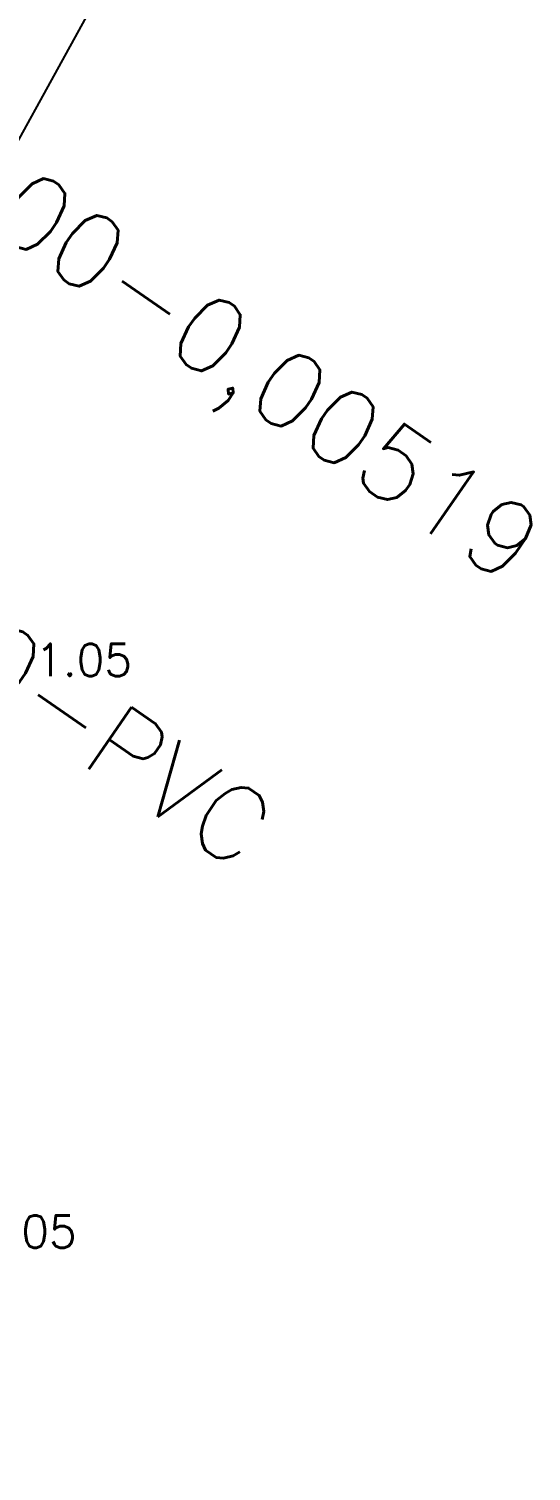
# Model space of a CAD drawing. Header units: metres. Extents: x 571679 to 576048, y 7793723 to 7796430.
# Drawn here: x 576001.4 to 576048.1, y 7793907.4 to 7794041.4 of the extents above; entities that cross this region are included whole.
import ezdxf
from ezdxf.enums import TextEntityAlignment as Align

# ---------------------------------------------------------------- set-up
doc = ezdxf.new("R2010")
doc.units = ezdxf.units.M
for name, color, linetype in [('ESG-PROF', 2, 'Continuous'), ('FRFORMTT3--', 3, 'Continuous'), ('TPCDSRUASFALTO', 2, 'Continuous')]:
    doc.layers.add(name, color=color, linetype=linetype)
doc.styles.add('r80', font='romans.shx', dxfattribs={"height": 1})
doc.styles.add('ROMANS', font='romans.shx')

msp = doc.modelspace()

# ---------------------------------------------------------------- linework, layer by layer
at = {"layer": 'TPCDSRUASFALTO', "color": 250, "elevation": 772.616, "flags": 128}
msp.add_lwpolyline([(575821.118, 7793905.437), (575841.687, 7793919.89), (575864.144, 7793934.528), (575870.007, 7793938.79), (575881.467, 7793946.423), (575902.763, 7793956.549), (575920.355, 7793965.281), (575936.66, 7793973.658), (575945.341, 7793977.089), (575967.761, 7793990.618), (575975.327, 7793996.658), (575984.082, 7794006.481), (575995.249, 7794021.545), (576008.491, 7794045.602), (576014.404, 7794061.506), (576016.286, 7794079.231), (576017.527, 7794091.323), (576019.566, 7794111.636), (576020.876, 7794119.275), (576024.236, 7794134.345), (576027.884, 7794151.907), (576032.314, 7794172.529), (576031.496, 7794174.356), (576030.957, 7794175.262)], dxfattribs=at)

# ---------------------------------------------------------------- texts
at = {"layer": 'ESG-PROF', "style": 'ROMANS'}
for p in [(576011.019, 7793982.762), (576005.881, 7793929.698)]:
    msp.add_text('1.05', height=3, dxfattribs=at).set_placement(p, align=Align.MIDDLE_RIGHT)
at = {"layer": 'FRFORMTT3--', "char_height": 7, "width": 120.15, "attachment_point": 3, "rotation": 325.30273, "style": 'r80'}
for s, insert in [('5,00-0,00519', (576049.864, 7793995.276)), ('%%C150-PVC', (576024.791, 7793968.819, 7284.642))]:
    msp.add_mtext(s, dxfattribs=dict(at, insert=insert))

doc.saveas('drawing.dxf')
